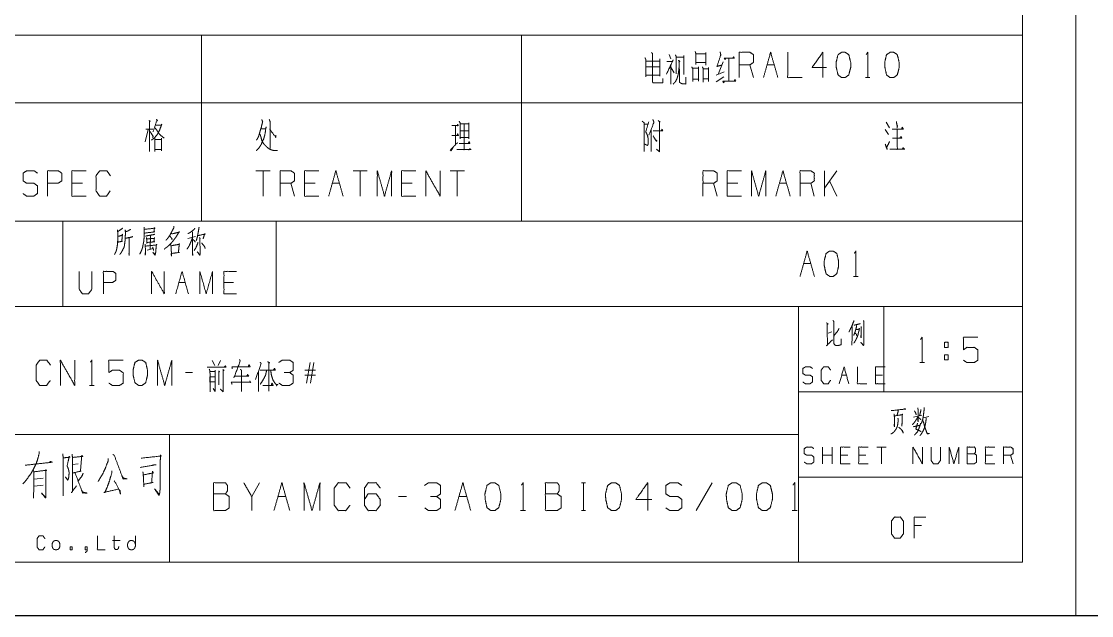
# Model space of a CAD drawing. Header units: millimetres. Extents: x 2210 to 79821, y -19430 to 2344.
# Drawn here: x 8990.3 to 9090.7, y 1492.8 to 1548.6 of the extents above; entities that cross this region are included whole.
import ezdxf

# ---------------------------------------------------------------- set-up
doc = ezdxf.new("R2010")
doc.units = ezdxf.units.MM
doc.layers.add('101', color=7, linetype='Continuous', true_color=0xffffff)

msp = doc.modelspace()

# ---------------------------------------------------------------- linework, layer by layer
msp.add_line((2209.78, 1492.82), (13049.16, 1492.82))
at = {"layer": '101', "color": 133, "linetype": 'Continuous', "lineweight": 18}
for p, q in [((9089.21, 1492.82), (9089.21, 1789.82)), ((9084.21, 1497.82), (9084.21, 1784.82)), ((8904.21, 1529.82), (9084.21, 1529.82)), ((8994.21, 1529.82), (8994.21, 1521.82)), ((9014.21, 1529.82), (9014.21, 1521.82)), ((8904.21, 1521.82), (9084.21, 1521.82)), ((9063.21, 1521.82), (9063.21, 1497.82)), ((9071.21, 1521.82), (9071.21, 1513.82)), ((9063.21, 1513.82), (9084.21, 1513.82)), ((8954.21, 1509.82), (9063.21, 1509.82)), ((9004.21, 1509.82), (9004.21, 1497.82)), ((9063.21, 1505.82), (9084.21, 1505.82)), ((8694.21, 1497.82), (9084.21, 1497.82)), ((8904.21, 1497.82), (9084.21, 1497.82)), ((8669.21, 1492.82), (9089.21, 1492.82))]:
    msp.add_line(p, q, dxfattribs=at)
at = {"layer": '101', "color": 72, "linetype": 'Continuous', "lineweight": 18}
for p, q in [((8982.21, 1547.28), (9007.21, 1547.28)), ((9007.21, 1547.28), (9007.21, 1540.93)), ((9007.21, 1547.28), (9037.21, 1547.28)), ((9037.21, 1547.28), (9037.21, 1540.93)), ((9037.21, 1547.28), (9084.21, 1547.28)), ((9084.21, 1547.28), (9084.21, 1540.93)), ((9048.88, 1544.85), (9050.16, 1544.85)), ((9050.19, 1545.05), (9050.19, 1543.42)), ((9051.07, 1545.47), (9051.23, 1545.05)), ((9056.14, 1544.77), (9055.7, 1543.67)), ((9056.65, 1545.05), (9056.65, 1543)), ((9058.98, 1543.3), (9058.64, 1544.5)), ((9060.25, 1544.5), (9060.92, 1544.5)), ((9048.88, 1544.32), (9050.16, 1544.32)), ((9048.9, 1543.52), (9050.16, 1543.52)), ((9051.25, 1544.22), (9051.55, 1543.75)), ((9055.48, 1543.52), (9056.21, 1543.85)), ((9055.47, 1542.9), (9056.19, 1543.37)), ((9069.48, 1543.3), (9069.9, 1543.3)), ((8982.21, 1540.93), (9007.21, 1540.93)), ((9007.21, 1540.93), (9037.21, 1540.93)), ((9007.21, 1540.93), (9007.21, 1529.82)), ((9037.21, 1540.93), (9084.21, 1540.93)), ((9037.21, 1540.93), (9037.21, 1529.82)), ((9084.21, 1540.93), (9084.21, 1529.82)), ((9012.81, 1538.5), (9013.23, 1538.5)), ((9031.02, 1538.77), (9031.02, 1536.95)), ((9048.73, 1538.92), (9049.08, 1538.92)), ((9050.05, 1539.27), (9050.23, 1539.12)), ((9071.42, 1539.12), (9071.72, 1538.57)), ((9002.22, 1538.42), (9001.94, 1537.27)), ((9031.46, 1538.3), (9032.24, 1538.3)), ((9049.38, 1538.42), (9049.38, 1536.35)), ((9071.33, 1538.42), (9071.63, 1537.95)), ((9013.66, 1534.56), (9012.31, 1534.56)), ((9012.98, 1534.56), (9012.98, 1532.18)), ((9022.76, 1534.56), (9021.42, 1534.56)), ((9022.09, 1534.56), (9022.09, 1532.18)), ((9031.87, 1534.56), (9030.52, 1534.56)), ((9031.2, 1534.56), (9031.2, 1532.18)), ((9065.62, 1532.18), (9065.62, 1534.56)), ((9066.78, 1534.56), (9065.62, 1532.91)), ((9066.78, 1532.18), (9066.11, 1533.61)), ((8996.05, 1533.38), (8995.05, 1533.38)), ((9015.93, 1532.18), (9015.6, 1533.38)), ((9017.87, 1533.38), (9016.87, 1533.38)), ((9019.48, 1533.38), (9020.15, 1533.38)), ((9026.98, 1533.38), (9025.97, 1533.38)), ((9055.58, 1532.18), (9055.24, 1533.38)), ((9057.52, 1533.38), (9056.51, 1533.38)), ((9061.4, 1533.38), (9062.07, 1533.38)), ((9064.68, 1532.18), (9064.35, 1533.38)), ((8982.21, 1529.82), (9007.21, 1529.82)), ((9007.21, 1529.82), (9037.21, 1529.82)), ((9037.21, 1529.82), (9084.21, 1529.82)), ((9002.43, 1528.49), (9002.41, 1527.19)), ((9005.92, 1528.2), (9006.64, 1528.4)), ((9002.13, 1527.1), (9002.68, 1527.25)), ((9063.68, 1525.85), (9064.35, 1525.85)), ((9068.36, 1524.65), (9068.78, 1524.65)), ((9005.09, 1524.08), (9005.69, 1524.08)), ((9010.21, 1524.08), (9009.32, 1524.08)), ((9065.99, 1519.32), (9066.31, 1519.44)), ((9008.22, 1516.74), (9008.47, 1516.29)), ((9008.98, 1516.74), (9008.77, 1516.29)), ((9017.06, 1514.64), (9017.4, 1516.57)), ((9017.75, 1516.57), (9017.42, 1514.64)), ((9074.58, 1516.56), (9075, 1516.56)), ((9076.89, 1517.29), (9077.23, 1517.29)), ((9076.89, 1517.29), (9076.89, 1516.81)), ((9006.37, 1515.62), (9005.7, 1515.62)), ((9012.56, 1515.69), (9012.56, 1513.84)), ((9017.91, 1515.84), (9016.91, 1515.84)), ((9067.24, 1515.38), (9067.69, 1515.38)), ((9071.08, 1515.38), (9070.42, 1515.38)), ((8996.72, 1514.42), (8997.14, 1514.42)), ((9011.83, 1514.67), (9011.74, 1514.84)), ((9013.82, 1514.62), (9013.73, 1514.42)), ((9017.91, 1515.37), (9016.91, 1515.37)), ((9008.31, 1514.12), (9008.49, 1513.84)), ((9073.98, 1511.45), (9074.77, 1511.62)), ((9074.89, 1511.39), (9075.43, 1511.51)), ((9065.45, 1507.07), (9065.45, 1508.64)), ((9066.34, 1507.07), (9066.34, 1508.64)), ((9071.43, 1508.64), (9070.54, 1508.64)), ((9070.98, 1508.64), (9070.98, 1507.07)), ((9066.34, 1507.87), (9065.45, 1507.87)), ((9067.81, 1507.87), (9067.14, 1507.87)), ((9069.51, 1507.87), (9068.84, 1507.87)), ((9081.39, 1507.87), (9080.72, 1507.87)), ((9083.31, 1507.07), (9083.09, 1507.87)), ((8993.06, 1507.28), (8992.86, 1507.17)), ((8995.64, 1507.07), (8995.13, 1507)), ((8992.38, 1505.72), (8991.52, 1505.62)), ((8991.52, 1504.96), (8992.38, 1505.07)), ((9012.66, 1505.29), (9011.92, 1503.99)), ((9042.84, 1505.29), (9043.21, 1505.29)), ((9043.03, 1505.29), (9043.03, 1502.67)), ((9055.09, 1505.29), (9053.61, 1502.67)), ((9014.38, 1503.99), (9015.12, 1503.99)), ((9026.43, 1503.99), (9025.69, 1503.99)), ((9031.35, 1503.99), (9032.09, 1503.99)), ((9037.14, 1502.67), (9037.61, 1502.67)), ((9042.84, 1502.67), (9043.21, 1502.67)), ((9062.6, 1502.67), (9063.07, 1502.67)), ((9074.73, 1501.28), (9074.04, 1501.28)), ((8998.86, 1499.87), (8999.59, 1499.87))]:
    msp.add_line(p, q, dxfattribs=at)
for points, knots in [([(9049.4, 1545.65), (9049.49, 1545.55), (9049.49, 1542.92), (9049.54, 1542.82), (9049.7, 1542.8), (9050.47, 1542.8), (9050.47, 1543.2)], [0, 0, 0.031698, 0.655157, 0.682037, 0.720284, 0.904996, 1, 1]), ([(9053.51, 1545.75), (9053.58, 1545.5), (9053.58, 1544.52), (9053.58, 1544.7), (9054.5, 1544.7), (9054.5, 1544.47), (9054.5, 1545.65), (9054.5, 1545.52), (9053.58, 1545.52)], [0, 0, 0.054432, 0.258706, 0.29537, 0.487932, 0.535072, 0.781249, 0.807438, 1, 1]), ([(9055.85, 1545.7), (9055.91, 1545.42), (9055.55, 1544.35), (9056.05, 1544.47)], [0, 0, 0.145701, 0.734427, 1, 1]), ([(9057.64, 1543.3), (9057.64, 1545.67), (9058.64, 1545.67), (9058.98, 1545.45), (9058.98, 1544.72), (9058.64, 1544.5), (9057.64, 1544.5)], [0, 0, 0.400951, 0.571036, 0.639278, 0.761673, 0.829915, 1, 1]), ([(9059.91, 1543.3), (9060.58, 1545.67), (9061.26, 1543.3)], [0, 0, 0.499999, 1, 1]), ([(9062.19, 1545.67), (9062.19, 1543.3), (9063.53, 1543.3)], [0, 0, 0.638733, 1, 1]), ([(9065.81, 1544.25), (9064.47, 1544.25), (9065.47, 1545.67), (9065.47, 1543.3)], [0, 0, 0.245869, 0.565295, 1, 1]), ([(9067.57, 1543.3), (9067.91, 1543.55), (9068.09, 1544.25), (9068.09, 1544.72), (9067.91, 1545.45), (9067.57, 1545.67), (9067.24, 1545.67), (9066.9, 1545.45), (9066.72, 1544.72), (9066.74, 1544.25), (9066.9, 1543.55), (9067.24, 1543.3), (9067.57, 1543.3)], [0, 0, 0.067524, 0.18397, 0.260582, 0.380942, 0.446139, 0.500302, 0.565504, 0.685862, 0.762527, 0.878308, 0.945837, 1, 1]), ([(9069.55, 1545.47), (9069.69, 1545.67), (9069.69, 1543.3)], [0, 0, 0.093495, 1, 1]), ([(9072.13, 1543.3), (9072.46, 1543.55), (9072.64, 1544.25), (9072.64, 1544.72), (9072.46, 1545.45), (9072.13, 1545.67), (9071.79, 1545.67), (9071.45, 1545.45), (9071.28, 1544.72), (9071.3, 1544.25), (9071.45, 1543.55), (9071.79, 1543.3), (9072.13, 1543.3)], [0, 0, 0.067525, 0.183972, 0.260585, 0.380946, 0.446143, 0.500306, 0.565503, 0.685864, 0.76253, 0.878312, 0.945837, 1, 1]), ([(9048.8, 1545.15), (9048.87, 1545), (9048.87, 1543.37)], [0, 0, 0.092597, 1, 1]), ([(9050.86, 1544.8), (9051.36, 1544.8), (9051.44, 1544.95), (9050.81, 1543.62), (9051.23, 1544.45), (9051.23, 1542.67)], [0, 0, 0.102218, 0.138179, 0.441776, 0.633382, 1, 1]), ([(9051.94, 1544.92), (9052.08, 1544.82), (9051.99, 1544.82), (9051.99, 1544.2), (9051.94, 1543.77), (9051.89, 1543.5), (9051.8, 1543.2), (9051.66, 1542.92), (9051.43, 1542.67)], [0, 0, 0.067741, 0.102315, 0.346795, 0.514328, 0.623882, 0.746214, 0.867178, 1, 1]), ([(9051.66, 1545.42), (9051.73, 1545.25), (9051.73, 1543.65)], [0, 0, 0.105514, 1, 1]), ([(9051.73, 1545.2), (9052.43, 1545.2), (9052.43, 1545.37), (9052.43, 1543.6)], [0, 0, 0.266094, 0.331958, 1, 1]), ([(9056.39, 1545.07), (9056.3, 1545), (9056.23, 1545.12), (9057.18, 1545.12), (9057.11, 1545.25), (9057.04, 1545.12)], [0, 0, 0.077218, 0.17288, 0.808676, 0.904338, 1, 1]), ([(9052.04, 1544.12), (9052.04, 1542.85), (9052.17, 1542.77), (9052.33, 1542.7), (9052.63, 1542.7), (9052.63, 1543.35)], [0, 0, 0.500781, 0.55761, 0.626688, 0.744702, 1, 1]), ([(9053.19, 1544.3), (9053.28, 1544.12), (9053.28, 1542.92), (9053.28, 1543.15), (9053.83, 1543.15), (9053.83, 1542.95), (9053.83, 1544.3), (9053.83, 1544.17), (9053.28, 1544.17)], [0, 0, 0.044639, 0.317869, 0.369099, 0.493859, 0.539397, 0.84678, 0.87524, 1, 1]), ([(9054.18, 1544.32), (9054.25, 1544.17), (9054.25, 1542.85), (9054.25, 1543.17), (9054.76, 1543.17), (9054.76, 1542.92), (9054.76, 1544.25), (9054.76, 1544.12), (9054.27, 1544.12)], [0, 0, 0.036663, 0.329593, 0.401444, 0.514757, 0.570026, 0.862955, 0.89059, 1, 1]), ([(9056.24, 1542.92), (9056.16, 1542.8), (9056.1, 1542.95), (9057.3, 1542.95), (9057.23, 1543.12), (9057.18, 1543)], [0, 0, 0.083253, 0.169787, 0.823494, 0.926146, 1, 1]), ([(9002.3, 1539.27), (9002.4, 1539.17), (9002.35, 1539.25), (9002.35, 1536.35), (9002.35, 1538.47), (9002, 1538.47), (9002.65, 1538.47)], [0, 0, 0.023247, 0.037896, 0.500409, 0.839319, 0.895699, 1, 1]), ([(9002.91, 1538.82), (9003.46, 1538.82), (9003.48, 1538.92), (9003.32, 1538.45), (9003.09, 1538), (9002.83, 1537.67), (9002.51, 1537.42)], [0, 0, 0.220966, 0.26192, 0.463932, 0.667691, 0.836831, 1, 1]), ([(9002.98, 1539.4), (9003.09, 1539.25), (9003.02, 1539.27), (9002.67, 1538.2)], [0, 0, 0.132126, 0.186059, 1, 1]), ([(9002.84, 1538.6), (9003.02, 1538.37), (9003.21, 1538.07), (9003.39, 1537.87), (9003.71, 1537.62)], [0, 0, 0.21756, 0.48939, 0.692342, 1, 1]), ([(9013.27, 1538.67), (9013.16, 1537.95), (9013.09, 1537.72), (9013.05, 1537.55), (9012.95, 1537.37), (9012.86, 1537.17), (9012.81, 1537.02), (9012.68, 1536.82), (9012.58, 1536.67), (9012.35, 1536.45)], [0, 0, 0.296653, 0.392139, 0.46442, 0.547269, 0.635793, 0.700209, 0.795421, 0.869798, 1, 1]), ([(9012.86, 1539.37), (9012.95, 1539.15), (9012.86, 1538.82), (9012.83, 1538.65), (9012.75, 1538.42), (9012.68, 1538.17), (9012.61, 1537.95), (9012.56, 1537.75), (9012.47, 1537.6), (9012.37, 1537.42)], [0, 0, 0.116541, 0.278918, 0.364993, 0.478696, 0.603951, 0.71766, 0.817412, 0.901346, 1, 1]), ([(9013.57, 1539.35), (9013.64, 1539.17), (9013.64, 1536.65)], [0, 0, 0.06955, 1, 1]), ([(9013.6, 1538.47), (9014.19, 1537.67), (9014.19, 1537.9)], [0, 0, 0.814824, 1, 1]), ([(9030.7, 1538.8), (9031.3, 1538.8), (9031.23, 1538.9), (9031.2, 1538.77)], [0, 0, 0.704243, 0.847777, 1, 1]), ([(9031.37, 1539.2), (9031.46, 1539.05), (9031.46, 1537.55), (9031.46, 1537.67), (9032.27, 1537.67), (9032.27, 1537.55), (9032.27, 1539.05), (9032.27, 1538.95), (9031.46, 1538.95), (9031.85, 1538.95), (9031.85, 1536.55), (9031.14, 1536.55), (9032.49, 1536.55), (9032.4, 1536.6), (9032.38, 1536.65), (9032.27, 1536.5)], [0, 0, 0.016856, 0.162098, 0.174201, 0.252928, 0.265031, 0.410272, 0.419955, 0.498682, 0.536334, 0.76872, 0.837175, 0.967244, 0.977077, 0.982211, 1, 1]), ([(9048.55, 1539.2), (9048.71, 1539.05), (9048.71, 1536.35)], [0, 0, 0.074914, 1, 1]), ([(9049.15, 1539.15), (9048.87, 1538.2), (9048.97, 1538.02), (9049.04, 1537.85), (9049.11, 1537.5), (9049.11, 1537.07), (9049.04, 1536.92), (9048.8, 1537.05)], [0, 0, 0.379822, 0.458229, 0.530553, 0.667378, 0.830233, 0.893776, 1, 1]), ([(9049.54, 1539.35), (9049.64, 1539.12), (9049.17, 1537.9)], [0, 0, 0.159107, 1, 1]), ([(9050.16, 1539.17), (9050.16, 1536.35), (9049.89, 1536.57)], [0, 0, 0.890401, 1, 1]), ([(9071.98, 1538.45), (9073.05, 1538.45), (9072.92, 1538.65), (9072.87, 1538.47)], [0, 0, 0.717261, 0.876328, 1, 1]), ([(9072.37, 1539.17), (9072.46, 1538.7), (9072.48, 1538.8), (9072.43, 1538.57)], [0, 0, 0.592181, 0.716658, 1, 1]), ([(9002.38, 1538.25), (9002.68, 1537.77), (9002.68, 1537.85), (9002.65, 1537.65)], [0, 0, 0.668993, 0.75826, 1, 1]), ([(9002.83, 1537.62), (9002.83, 1536.37), (9002.83, 1536.55), (9003.46, 1536.55), (9003.46, 1536.42), (9003.46, 1537.62), (9003.46, 1537.5), (9002.9, 1537.5)], [0, 0, 0.306605, 0.34953, 0.505604, 0.536265, 0.830605, 0.861265, 1, 1]), ([(9012.68, 1538.02), (9012.75, 1537.85), (9012.81, 1537.65), (9012.84, 1537.47), (9013.02, 1537.12), (9013.11, 1537.02), (9013.36, 1536.77), (9013.5, 1536.65), (9013.67, 1536.55), (9013.92, 1536.47), (9014.15, 1536.47), (9014.33, 1536.45)], [0, 0, 0.075192, 0.15762, 0.228747, 0.384949, 0.438119, 0.578251, 0.653441, 0.734337, 0.837345, 0.928883, 1, 1]), ([(9030.68, 1537.87), (9031.3, 1537.87), (9031.23, 1538.02), (9031.2, 1537.9)], [0, 0, 0.676561, 0.857934, 1, 1]), ([(9049.56, 1538.3), (9050.47, 1538.3), (9050.4, 1538.45), (9050.35, 1538.32)], [0, 0, 0.752923, 0.888763, 1, 1]), ([(9049.57, 1537.82), (9049.89, 1537.3), (9049.91, 1537.4), (9049.82, 1537.42)], [0, 0, 0.760418, 0.886215, 1, 1]), ([(9072.46, 1538.42), (9072.46, 1536.57), (9071.75, 1536.57), (9073.15, 1536.57), (9073.01, 1536.72), (9072.92, 1536.57)], [0, 0, 0.426906, 0.590047, 0.912256, 0.959823, 1, 1]), ([(9072, 1537.62), (9072.89, 1537.62), (9072.8, 1537.77), (9072.71, 1537.65)], [0, 0, 0.729813, 0.873574, 1, 1]), ([(9030.77, 1536.67), (9030.61, 1536.42), (9030.54, 1536.5), (9031.23, 1537.2)], [0, 0, 0.214427, 0.289033, 1, 1]), ([(9031.37, 1537.12), (9032.38, 1537.12), (9032.31, 1537.3), (9032.24, 1537.15)], [0, 0, 0.739673, 0.878255, 1, 1]), ([(9071.33, 1537.05), (9071.51, 1536.55), (9071.47, 1536.77), (9071.74, 1537.3)], [0, 0, 0.39393, 0.563113, 1, 1]), ([(8990.48, 1532.41), (8990.81, 1532.18), (8991.5, 1532.18), (8991.84, 1532.43), (8991.84, 1533.13), (8991.5, 1533.38), (8990.83, 1533.38), (8990.48, 1533.61), (8990.48, 1534.33), (8990.83, 1534.56), (8991.5, 1534.56), (8991.84, 1534.33)], [0, 0, 0.068037, 0.184055, 0.25452, 0.372335, 0.4428, 0.555844, 0.626371, 0.748393, 0.81892, 0.931964, 1, 1]), ([(8992.77, 1532.18), (8992.77, 1534.56), (8993.78, 1534.56), (8994.11, 1534.33), (8994.11, 1533.61), (8993.76, 1533.38), (8992.77, 1533.38)], [0, 0, 0.401147, 0.571311, 0.639588, 0.762044, 0.832821, 1, 1]), ([(8996.39, 1532.18), (8995.05, 1532.18), (8995.05, 1534.56), (8996.39, 1534.56)], [0, 0, 0.26539, 0.73461, 1, 1]), ([(8998.65, 1532.66), (8998.31, 1532.18), (8997.66, 1532.18), (8997.32, 1532.66), (8997.32, 1534.08), (8997.66, 1534.56), (8998.33, 1534.56), (8998.67, 1534.08)], [0, 0, 0.114568, 0.243366, 0.357936, 0.638584, 0.753154, 0.885433, 1, 1]), ([(9014.59, 1532.18), (9014.59, 1534.56), (9015.6, 1534.56), (9015.93, 1534.33), (9015.93, 1533.61), (9015.6, 1533.38), (9014.59, 1533.38)], [0, 0, 0.400951, 0.571036, 0.639278, 0.761673, 0.829915, 1, 1]), ([(9018.21, 1532.18), (9016.87, 1532.18), (9016.87, 1534.56), (9018.21, 1534.56)], [0, 0, 0.26539, 0.73461, 1, 1]), ([(9019.14, 1532.18), (9019.81, 1534.56), (9020.49, 1532.18)], [0, 0, 0.499999, 1, 1]), ([(9023.7, 1532.18), (9023.7, 1534.56), (9024.37, 1532.18), (9025.04, 1534.56), (9025.04, 1532.18)], [0, 0, 0.245192, 0.500001, 0.754808, 1, 1]), ([(9027.31, 1532.18), (9025.97, 1532.18), (9025.97, 1534.56), (9027.31, 1534.56)], [0, 0, 0.26539, 0.73461, 1, 1]), ([(9028.25, 1532.18), (9028.25, 1534.56), (9029.59, 1532.18), (9029.59, 1534.56)], [0, 0, 0.317574, 0.682426, 1, 1]), ([(9054.24, 1532.18), (9054.24, 1534.56), (9055.24, 1534.56), (9055.58, 1534.33), (9055.58, 1533.61), (9055.24, 1533.38), (9054.24, 1533.38)], [0, 0, 0.400952, 0.571031, 0.639278, 0.761674, 0.829922, 1, 1]), ([(9057.86, 1532.18), (9056.51, 1532.18), (9056.51, 1534.56), (9057.86, 1534.56)], [0, 0, 0.26539, 0.73461, 1, 1]), ([(9058.79, 1532.18), (9058.79, 1534.56), (9059.46, 1532.18), (9060.13, 1534.56), (9060.13, 1532.18)], [0, 0, 0.245192, 0.499999, 0.754808, 1, 1]), ([(9063.34, 1532.18), (9063.34, 1534.56), (9064.35, 1534.56), (9064.68, 1534.33), (9064.68, 1533.61), (9064.35, 1533.38), (9063.34, 1533.38)], [0, 0, 0.400951, 0.571036, 0.639278, 0.761673, 0.829915, 1, 1]), ([(8999.84, 1529.17), (8999.77, 1529.13), (8999.35, 1528.84), (8999.32, 1529.02), (8999.37, 1528.84), (8999.37, 1528.27), (8999.35, 1527.91), (8999.34, 1527.67), (8999.3, 1527.43), (8999.26, 1527.21), (8999.2, 1526.99), (8999.12, 1526.83), (8999.05, 1526.7)], [0, 0, 0.024363, 0.186803, 0.243942, 0.302154, 0.485024, 0.597668, 0.675195, 0.753199, 0.825098, 0.89819, 0.953346, 1, 1]), ([(8999.4, 1527.85), (8999.43, 1527.87), (8999.79, 1527.94), (8999.74, 1527.91), (8999.79, 1528.6), (8999.82, 1528.51), (8999.38, 1528.4)], [0, 0, 0.022681, 0.239273, 0.269981, 0.676983, 0.732557, 1, 1]), ([(9000.57, 1529.08), (9000.32, 1528.91), (9000.09, 1528.84), (9000.05, 1529.02), (9000.09, 1528.75), (9000.07, 1528.49), (9000.05, 1528.2), (9000.04, 1527.96), (9000.01, 1527.74), (8999.98, 1527.49), (8999.93, 1527.32), (8999.85, 1527.19), (8999.77, 1527.03), (8999.7, 1526.9), (8999.62, 1526.79), (8999.54, 1526.7)], [0, 0, 0.096319, 0.172937, 0.229415, 0.313416, 0.396985, 0.487495, 0.564125, 0.634336, 0.711437, 0.768975, 0.817388, 0.871906, 0.920319, 0.962889, 1, 1]), ([(9001.83, 1529.28), (9001.85, 1529.08), (9001.85, 1528.73), (9001.83, 1528.4), (9001.82, 1528.18), (9001.79, 1527.89), (9001.74, 1527.65), (9001.69, 1527.38), (9001.63, 1527.19), (9001.55, 1526.99), (9001.43, 1526.74)], [0, 0, 0.076503, 0.212087, 0.33934, 0.424292, 0.535105, 0.630037, 0.733301, 0.813245, 0.895183, 1, 1]), ([(9001.88, 1529.06), (9002.85, 1529.17), (9002.8, 1529.22), (9002.75, 1528.82), (9002.83, 1528.82), (9001.86, 1528.71)], [0, 0, 0.39108, 0.416924, 0.577585, 0.60892, 1, 1]), ([(9002.83, 1528.62), (9002.79, 1528.58), (9002.4, 1528.51), (9002.18, 1528.47), (9001.97, 1528.42)], [0, 0, 0.07226, 0.516589, 0.766867, 1, 1]), ([(9004.41, 1528.66), (9004.46, 1528.64), (9005.16, 1528.8), (9005.11, 1528.84), (9004.99, 1528.62), (9004.85, 1528.38), (9004.7, 1528.18), (9004.55, 1527.98), (9004.38, 1527.78), (9004.19, 1527.58), (9003.99, 1527.41), (9003.83, 1527.3), (9003.71, 1527.19)], [0, 0, 0.017093, 0.254607, 0.275864, 0.359629, 0.452278, 0.53264, 0.616084, 0.70281, 0.792986, 0.881828, 0.944963, 1, 1]), ([(9004.63, 1529.35), (9004.61, 1529.19), (9004.42, 1528.84), (9004.31, 1528.62), (9004.19, 1528.42), (9004.03, 1528.2), (9003.88, 1528.05)], [0, 0, 0.101774, 0.363754, 0.525154, 0.678922, 0.85608, 1, 1]), ([(9004.24, 1528.42), (9004.27, 1528.4), (9004.44, 1528.2), (9004.46, 1528.09), (9004.39, 1528.25)], [0, 0, 0.066028, 0.519581, 0.712132, 1, 1]), ([(9006.58, 1529.17), (9006.55, 1529.08), (9006.34, 1528.91), (9006.12, 1528.75), (9005.94, 1528.66)], [0, 0, 0.111856, 0.433088, 0.752703, 1, 1]), ([(9006.36, 1528.84), (9006.37, 1527.1), (9006.39, 1526.61), (9006.36, 1526.7), (9006.37, 1526.9)], [0, 0, 0.691283, 0.883884, 0.921006, 1, 1]), ([(9006.98, 1529.26), (9006.97, 1529.15), (9006.89, 1528.69), (9006.83, 1528.38), (9006.72, 1528)], [0, 0, 0.086565, 0.451629, 0.696477, 1, 1]), ([(9006.86, 1528.47), (9007.56, 1528.62), (9007.5, 1528.64), (9007.36, 1528.16)], [0, 0, 0.557066, 0.608364, 1, 1]), ([(9000.07, 1528.22), (9000.77, 1528.36), (9000.73, 1528.38), (9000.65, 1528.33)], [0, 0, 0.834819, 0.895271, 1, 1]), ([(9000.43, 1528.27), (9000.43, 1526.63), (9000.41, 1526.74), (9000.43, 1526.92)], [0, 0, 0.849783, 0.907772, 1, 1]), ([(9001.93, 1527.67), (9001.94, 1527.47), (9001.96, 1526.96), (9001.94, 1526.63), (9001.93, 1526.72), (9001.96, 1526.94)], [0, 0, 0.147471, 0.523364, 0.768667, 0.835021, 1, 1]), ([(9001.96, 1527.49), (9003.02, 1527.6), (9002.99, 1527.67), (9002.97, 1527.56), (9002.93, 1527.05), (9002.91, 1526.85), (9002.85, 1526.63), (9002.64, 1526.92), (9002.86, 1526.7)], [0, 0, 0.374083, 0.399749, 0.43883, 0.61759, 0.687458, 0.767887, 0.891105, 1, 1]), ([(9002.05, 1528.31), (9002.07, 1528.16), (9002.1, 1527.72), (9002.08, 1527.83), (9002.82, 1527.89), (9002.75, 1527.89), (9002.8, 1528.29), (9002.83, 1528.22), (9002.07, 1528.16)], [0, 0, 0.056492, 0.217482, 0.258029, 0.525926, 0.548635, 0.694164, 0.720796, 1, 1]), ([(9004.31, 1527.63), (9004.35, 1527.56), (9004.38, 1527.01), (9004.39, 1526.94), (9004.39, 1526.55), (9004.38, 1526.72), (9004.38, 1526.79), (9005.14, 1526.9), (9005.05, 1526.9), (9005.13, 1527.72), (9005.16, 1527.67), (9005.11, 1527.65), (9004.36, 1527.52)], [0, 0, 0.018828, 0.160986, 0.178485, 0.280676, 0.326272, 0.343303, 0.542024, 0.566111, 0.777126, 0.791033, 0.804348, 1, 1]), ([(9006.36, 1528.29), (9006.27, 1528), (9006.16, 1527.76), (9006.06, 1527.52), (9005.97, 1527.38), (9005.86, 1527.21)], [0, 0, 0.251918, 0.474135, 0.691326, 0.826694, 1, 1]), ([(9006.37, 1528.13), (9006.58, 1527.96), (9006.62, 1527.87)], [0, 0, 0.729109, 1, 1]), ([(9006.87, 1527.85), (9006.86, 1527.74), (9006.69, 1527.34), (9006.52, 1527.07)], [0, 0, 0.129619, 0.632946, 1, 1]), ([(9007.01, 1528.31), (9007.09, 1528.2), (9007.06, 1528.22), (9007.08, 1527.05), (9007.08, 1526.77), (9007.06, 1526.61), (9006.81, 1526.96), (9007.06, 1526.66)], [0, 0, 0.051678, 0.066298, 0.513635, 0.623349, 0.682727, 0.848098, 1, 1]), ([(9007.23, 1527.78), (9007.51, 1527.43), (9007.56, 1527.25)], [0, 0, 0.711821, 1, 1]), ([(9002.63, 1527.38), (9002.69, 1527.21), (9002.72, 1527.07)], [0, 0, 0.579215, 1, 1]), ([(9063.34, 1524.65), (9064.01, 1527.02), (9064.69, 1524.65)], [0, 0, 0.499999, 1, 1]), ([(9066.45, 1524.65), (9066.79, 1524.9), (9066.96, 1525.6), (9066.96, 1526.07), (9066.79, 1526.8), (9066.45, 1527.02), (9066.11, 1527.02), (9065.78, 1526.8), (9065.6, 1526.07), (9065.62, 1525.6), (9065.78, 1524.9), (9066.11, 1524.65), (9066.45, 1524.65)], [0, 0, 0.067524, 0.18397, 0.260582, 0.380943, 0.446139, 0.500302, 0.565504, 0.685863, 0.762528, 0.878307, 0.945837, 1, 1]), ([(9068.43, 1526.82), (9068.57, 1527.02), (9068.57, 1524.65)], [0, 0, 0.093495, 1, 1]), ([(8995.75, 1525.12), (8995.75, 1523.44), (8996.03, 1523.02), (8996.62, 1523.02), (8996.93, 1523.44), (8996.93, 1525.12)], [0, 0, 0.337151, 0.438599, 0.557782, 0.662849, 1, 1]), ([(8998.01, 1523.02), (8998.01, 1525.12), (8998.9, 1525.12), (8999.19, 1524.92), (8999.19, 1524.28), (8998.88, 1524.08), (8998.01, 1524.08)], [0, 0, 0.401145, 0.571312, 0.639588, 0.762043, 0.832818, 1, 1]), ([(9002.53, 1523.02), (9002.53, 1525.12), (9003.72, 1523.02), (9003.72, 1525.12)], [0, 0, 0.317574, 0.682426, 1, 1]), ([(9007.06, 1523.02), (9007.06, 1525.12), (9007.65, 1523.02), (9008.25, 1525.12), (9008.25, 1523.02)], [0, 0, 0.245192, 0.5, 0.754808, 1, 1]), ([(9010.51, 1523.02), (9009.32, 1523.02), (9009.32, 1525.12), (9010.51, 1525.12)], [0, 0, 0.265389, 0.734611, 1, 1]), ([(9066.42, 1520.52), (9066.54, 1520.37), (9066.5, 1520.42), (9066.5, 1519.55), (9066.5, 1518.86), (9066.5, 1518.76), (9066.51, 1518.37), (9066.56, 1518.26), (9066.61, 1518.2), (9066.75, 1518.16), (9067.01, 1518.18), (9067.2, 1518.24), (9067.21, 1518.26), (9067.19, 1518.8)], [0, 0, 0.050887, 0.067371, 0.30486, 0.491459, 0.519732, 0.627242, 0.657953, 0.681265, 0.71898, 0.791172, 0.845841, 0.852765, 1, 1]), ([(9068.39, 1520.52), (9068.37, 1520.42), (9068.19, 1519.96), (9068.05, 1519.69), (9067.93, 1519.44)], [0, 0, 0.089072, 0.504979, 0.766001, 1, 1]), ([(9069.28, 1520.5), (9069.34, 1520.42), (9069.31, 1520.4), (9069.32, 1518.35), (9069.32, 1518.33), (9069.31, 1518.2), (9069.28, 1518.16), (9069.04, 1518.47), (9069.28, 1518.18), (9069.31, 1518.26)], [0, 0, 0.031372, 0.042462, 0.676473, 0.682877, 0.721567, 0.737252, 0.857566, 0.97283, 1, 1]), ([(9065.82, 1520.29), (9065.97, 1520.17), (9065.88, 1520.21), (9065.91, 1518.22), (9065.82, 1518.14), (9066.38, 1518.7)], [0, 0, 0.060255, 0.090729, 0.71461, 0.752496, 1, 1]), ([(9066.5, 1519.05), (9066.92, 1519.59), (9067, 1519.77)], [0, 0, 0.77398, 1, 1]), ([(9068.22, 1519.96), (9068.21, 1518.2), (9068.19, 1518.33), (9068.19, 1518.35), (9068.21, 1518.53)], [0, 0, 0.841012, 0.900786, 0.910681, 1, 1]), ([(9068.63, 1520.04), (9068.65, 1520), (9068.58, 1519.71), (9068.5, 1519.44), (9068.43, 1519.26), (9068.37, 1519.11)], [0, 0, 0.044891, 0.350478, 0.63559, 0.840224, 1, 1]), ([(9068.63, 1519.65), (9068.93, 1519.71), (9068.9, 1519.77), (9068.87, 1519.55), (9068.81, 1519.34), (9068.78, 1519.17), (9068.72, 1519.01), (9068.65, 1518.86), (9068.58, 1518.7), (9068.5, 1518.57), (9068.43, 1518.43), (9068.37, 1518.37)], [0, 0, 0.158182, 0.194476, 0.315843, 0.429568, 0.518472, 0.611327, 0.697145, 0.792857, 0.869066, 0.954883, 1, 1]), ([(9068.4, 1520.11), (9068.43, 1520.08), (9068.46, 1520.08), (9068.97, 1520.21), (9068.93, 1520.21), (9068.85, 1520.17)], [0, 0, 0.049781, 0.090425, 0.822292, 0.883256, 1, 1]), ([(9069.06, 1519.94), (9069.09, 1519.9), (9069.06, 1519.88), (9069.06, 1518.88), (9069.04, 1518.99), (9069.06, 1519.11)], [0, 0, 0.038712, 0.066084, 0.824707, 0.904517, 1, 1]), ([(9068.49, 1519.34), (9068.62, 1519.22), (9068.65, 1519.11)], [0, 0, 0.6273, 1, 1]), ([(9074.65, 1518.74), (9074.79, 1518.94), (9074.79, 1516.56)], [0, 0, 0.093487, 1, 1]), ([(9076.89, 1517.99), (9076.89, 1518.46), (9077.23, 1518.46), (9077.23, 1517.99), (9076.89, 1517.99)], [0, 0, 0.292916, 0.5, 0.792916, 1, 1]), ([(9078.66, 1516.79), (9078.99, 1516.56), (9079.68, 1516.56), (9080.02, 1516.79), (9080.02, 1517.74), (9079.68, 1517.99), (9078.99, 1517.99), (9078.66, 1517.76), (9078.66, 1518.94), (9080.02, 1518.94)], [0, 0, 0.062226, 0.168341, 0.230572, 0.376815, 0.441268, 0.547382, 0.609609, 0.790489, 1, 1]), ([(8993.03, 1514.89), (8992.69, 1514.42), (8992.04, 1514.42), (8991.71, 1514.89), (8991.71, 1516.32), (8992.04, 1516.79), (8992.71, 1516.79), (8993.05, 1516.32)], [0, 0, 0.11457, 0.243368, 0.357935, 0.638584, 0.753151, 0.88543, 1, 1]), ([(8993.98, 1514.42), (8993.98, 1516.79), (8995.32, 1514.42), (8995.32, 1516.79)], [0, 0, 0.317574, 0.682426, 1, 1]), ([(8996.79, 1516.59), (8996.93, 1516.79), (8996.93, 1514.42)], [0, 0, 0.093486, 1, 1]), ([(8998.52, 1514.64), (8998.85, 1514.42), (8999.54, 1514.42), (8999.88, 1514.64), (8999.88, 1515.59), (8999.54, 1515.84), (8998.85, 1515.84), (8998.52, 1515.62), (8998.52, 1516.79), (8999.88, 1516.79)], [0, 0, 0.062229, 0.168343, 0.230572, 0.376815, 0.441265, 0.54738, 0.609609, 0.790489, 1, 1]), ([(9001.64, 1514.42), (9001.98, 1514.67), (9002.15, 1515.37), (9002.15, 1515.84), (9001.98, 1516.57), (9001.64, 1516.79), (9001.31, 1516.79), (9000.97, 1516.57), (9000.79, 1515.84), (9000.81, 1515.37), (9000.97, 1514.67), (9001.31, 1514.42), (9001.64, 1514.42)], [0, 0, 0.067527, 0.183973, 0.260585, 0.380944, 0.446144, 0.500307, 0.565506, 0.685865, 0.76253, 0.87831, 0.945837, 1, 1]), ([(9003.09, 1514.42), (9003.09, 1516.79), (9003.76, 1514.42), (9004.43, 1516.79), (9004.43, 1514.42)], [0, 0, 0.245192, 0.5, 0.754808, 1, 1]), ([(9010.77, 1516.84), (9010.85, 1516.72), (9010.25, 1515.12)], [0, 0, 0.082209, 1, 1]), ([(9012.71, 1516.59), (9012.81, 1516.49), (9012.28, 1514.97)], [0, 0, 0.082809, 1, 1]), ([(9013.4, 1516.64), (9013.61, 1516.54), (9013.52, 1516.52), (9013.52, 1513.89)], [0, 0, 0.079453, 0.11057, 1, 1]), ([(9015.48, 1515.62), (9015.81, 1515.84), (9015.81, 1516.57), (9015.48, 1516.79), (9014.79, 1516.79), (9014.45, 1516.57)], [0, 0, 0.153878, 0.429855, 0.583733, 0.846129, 1, 1]), ([(9077.23, 1517.29), (9077.23, 1516.81), (9076.89, 1516.81)], [0, 0, 0.585831, 1, 1]), ([(9007.73, 1516.12), (9009.51, 1516.12), (9009.46, 1516.27), (9009.34, 1516.14)], [0, 0, 0.842002, 0.917042, 1, 1]), ([(9007.94, 1515.94), (9008.01, 1515.77), (9008.01, 1513.82), (9008.01, 1515.72), (9008.49, 1515.72), (9008.49, 1515.84), (9008.49, 1513.84), (9008.49, 1515.22), (9007.99, 1515.22), (9007.99, 1514.74), (9008.47, 1514.74)], [0, 0, 0.019945, 0.226009, 0.426789, 0.477219, 0.490428, 0.701776, 0.847078, 0.899375, 0.94957, 1, 1]), ([(9008.82, 1515.77), (9008.91, 1515.69), (9008.84, 1515.72), (9008.84, 1514.47)], [0, 0, 0.080439, 0.13248, 1, 1]), ([(9009.21, 1515.92), (9009.34, 1515.82), (9009.25, 1515.89), (9009.25, 1513.82), (9008.97, 1514.07)], [0, 0, 0.05833, 0.100825, 0.861604, 1, 1]), ([(9010.09, 1515.97), (9010.08, 1516.17), (9011.77, 1516.17), (9011.68, 1516.37), (9011.6, 1516.19)], [0, 0, 0.086831, 0.820651, 0.915212, 1, 1]), ([(9010.32, 1515.29), (9011.63, 1515.29), (9011.54, 1515.44), (9011.45, 1515.29)], [0, 0, 0.789755, 0.894875, 1, 1]), ([(9010.87, 1515.94), (9010.96, 1515.82), (9010.96, 1513.84)], [0, 0, 0.071934, 1, 1]), ([(9012.72, 1515.84), (9014.14, 1515.84), (9014.07, 1516.02), (9013.96, 1515.89)], [0, 0, 0.800379, 0.907216, 1, 1]), ([(9013.31, 1515.79), (9013.22, 1515.37), (9012.99, 1514.94), (9012.72, 1514.52)], [0, 0, 0.3061, 0.646782, 1, 1]), ([(9013.7, 1515.82), (9013.77, 1515.37), (9013.91, 1514.94), (9014.16, 1514.54), (9014.31, 1514.49), (9014.37, 1514.52), (9014.23, 1514.37)], [0, 0, 0.252322, 0.500426, 0.760972, 0.853329, 0.88581, 1, 1]), ([(9014.47, 1514.64), (9014.79, 1514.42), (9015.48, 1514.42), (9015.81, 1514.64), (9015.81, 1515.37), (9015.48, 1515.62), (9014.96, 1515.62)], [0, 0, 0.124118, 0.343685, 0.472445, 0.703377, 0.836734, 1, 1]), ([(9063.61, 1514.73), (9063.84, 1514.58), (9064.29, 1514.58), (9064.52, 1514.75), (9064.52, 1515.21), (9064.29, 1515.38), (9063.85, 1515.38), (9063.61, 1515.53), (9063.61, 1516.01), (9063.85, 1516.16), (9064.29, 1516.16), (9064.52, 1516.01)], [0, 0, 0.068029, 0.184052, 0.254519, 0.372336, 0.442804, 0.555843, 0.62637, 0.748396, 0.818923, 0.931962, 1, 1]), ([(9066.2, 1514.9), (9065.98, 1514.58), (9065.55, 1514.58), (9065.32, 1514.9), (9065.32, 1515.84), (9065.55, 1516.16), (9065.99, 1516.16), (9066.21, 1515.84)], [0, 0, 0.114571, 0.243364, 0.357935, 0.638587, 0.753157, 0.885429, 1, 1]), ([(9067.02, 1514.58), (9067.47, 1516.16), (9067.91, 1514.58)], [0, 0, 0.499998, 1, 1]), ([(9068.72, 1516.16), (9068.72, 1514.58), (9069.61, 1514.58)], [0, 0, 0.638737, 1, 1]), ([(9071.31, 1514.58), (9070.42, 1514.58), (9070.42, 1516.16), (9071.31, 1516.16)], [0, 0, 0.265388, 0.734612, 1, 1]), ([(9010.08, 1514.52), (9010.01, 1514.72), (9011.84, 1514.72), (9011.74, 1514.77)], [0, 0, 0.097864, 0.945913, 1, 1]), ([(9012.95, 1514.42), (9013.94, 1514.42), (9013.82, 1514.64)], [0, 0, 0.794016, 1, 1]), ([(9071.89, 1512.05), (9073.24, 1512.2), (9073.18, 1512.22), (9073.03, 1512.2)], [0, 0, 0.865805, 0.905503, 1, 1]), ([(9072.15, 1511.72), (9072.18, 1511.55), (9072.2, 1511.12), (9072.2, 1510.54), (9072.18, 1510.62), (9072.18, 1510.77)], [0, 0, 0.119124, 0.427226, 0.837796, 0.897358, 1, 1]), ([(9072.18, 1511.55), (9072.97, 1511.68), (9072.93, 1511.72), (9072.92, 1511.37), (9072.92, 1511), (9072.9, 1510.77), (9072.89, 1510.58), (9072.87, 1510.66), (9072.9, 1510.85)], [0, 0, 0.351984, 0.378534, 0.533493, 0.697426, 0.797814, 0.880033, 0.917028, 1, 1]), ([(9072.51, 1512.11), (9072.54, 1511.99), (9072.43, 1511.6)], [0, 0, 0.238945, 1, 1]), ([(9074.39, 1511.47), (9074.26, 1511.24), (9074.13, 1511.04), (9074, 1510.87), (9073.87, 1510.73)], [0, 0, 0.287233, 0.555137, 0.786183, 1, 1]), ([(9074.07, 1512.03), (9074.2, 1511.8), (9074.23, 1511.66)], [0, 0, 0.640218, 1, 1]), ([(9074.38, 1512.3), (9074.41, 1512.15), (9074.41, 1511.02), (9074.38, 1511.16), (9074.41, 1511.29)], [0, 0, 0.094654, 0.823642, 0.918295, 1, 1]), ([(9074.41, 1511.43), (9074.58, 1511.31), (9074.67, 1511.2)], [0, 0, 0.613114, 1, 1]), ([(9074.67, 1512.15), (9074.67, 1512.05), (9074.55, 1511.57)], [0, 0, 0.174306, 1, 1]), ([(9075.18, 1511.39), (9075.14, 1511.04), (9075.1, 1510.79), (9075.05, 1510.58), (9074.99, 1510.4), (9074.88, 1510.15), (9074.77, 1509.96), (9074.66, 1509.79), (9074.57, 1509.71)], [0, 0, 0.194372, 0.332632, 0.448613, 0.555646, 0.70616, 0.822691, 0.933849, 1, 1]), ([(9074.98, 1512.34), (9074.98, 1512.22), (9074.96, 1511.99), (9074.92, 1511.7), (9074.88, 1511.39), (9074.82, 1511.14), (9074.74, 1510.91), (9074.73, 1510.85)], [0, 0, 0.081859, 0.232245, 0.425429, 0.632112, 0.800316, 0.957949, 1, 1]), ([(9072.52, 1511.35), (9072.55, 1511.22), (9072.54, 1511.18), (9072.52, 1510.89), (9072.48, 1510.64), (9072.43, 1510.5), (9072.36, 1510.35), (9072.27, 1510.21), (9072.13, 1510.04), (9071.98, 1509.92), (9071.86, 1509.86)], [0, 0, 0.073225, 0.098424, 0.26494, 0.409696, 0.496582, 0.589746, 0.686975, 0.813798, 0.923947, 1, 1]), ([(9072.59, 1510.5), (9072.8, 1510.31), (9072.92, 1510.19), (9072.97, 1510.11), (9073.02, 1509.94), (9072.93, 1510.15)], [0, 0, 0.292982, 0.473564, 0.580848, 0.762106, 1, 1]), ([(9073.98, 1510.54), (9074.61, 1510.68), (9074.63, 1510.87), (9074.63, 1510.79), (9074.55, 1510.54), (9074.45, 1510.27), (9074.35, 1510.06), (9074.23, 1509.94), (9074.13, 1509.82), (9074.06, 1509.75)], [0, 0, 0.304469, 0.392577, 0.431617, 0.55371, 0.68947, 0.798366, 0.878841, 0.95475, 1, 1]), ([(9074.36, 1510.89), (9074.2, 1510.31), (9074.31, 1510.27), (9074.42, 1510.23), (9074.54, 1510.17), (9074.69, 1510.08)], [0, 0, 0.529111, 0.626299, 0.735529, 0.852099, 1, 1]), ([(9074.86, 1511.12), (9074.89, 1511.08), (9075.04, 1510.5), (9075.14, 1510.23), (9075.24, 1509.94), (9075.27, 1509.88), (9075.49, 1509.9), (9075.27, 1509.92), (9075.2, 1510.04)], [0, 0, 0.026719, 0.341744, 0.493482, 0.655463, 0.691641, 0.807838, 0.924035, 1, 1]), ([(9063.74, 1507.22), (9063.96, 1507.07), (9064.42, 1507.07), (9064.64, 1507.24), (9064.64, 1507.7), (9064.42, 1507.87), (9063.97, 1507.87), (9063.74, 1508.01), (9063.74, 1508.49), (9063.97, 1508.64), (9064.42, 1508.64), (9064.64, 1508.49)], [0, 0, 0.068036, 0.184055, 0.25452, 0.372334, 0.442799, 0.555845, 0.626371, 0.748393, 0.818918, 0.931964, 1, 1]), ([(9068.03, 1507.07), (9067.14, 1507.07), (9067.14, 1508.64), (9068.03, 1508.64)], [0, 0, 0.265394, 0.734606, 1, 1]), ([(9069.73, 1507.07), (9068.84, 1507.07), (9068.84, 1508.64), (9069.73, 1508.64)], [0, 0, 0.265394, 0.734606, 1, 1]), ([(9073.93, 1507.07), (9073.93, 1508.64), (9074.82, 1507.07), (9074.82, 1508.64)], [0, 0, 0.317573, 0.682427, 1, 1]), ([(9075.63, 1508.64), (9075.63, 1507.39), (9075.84, 1507.07), (9076.28, 1507.07), (9076.52, 1507.39), (9076.52, 1508.64)], [0, 0, 0.337149, 0.438598, 0.557784, 0.662851, 1, 1]), ([(9077.33, 1507.07), (9077.33, 1508.64), (9077.77, 1507.07), (9078.22, 1508.64), (9078.22, 1507.07)], [0, 0, 0.245192, 0.5, 0.754808, 1, 1]), ([(9079.02, 1508.01), (9079.02, 1508.64), (9079.69, 1508.64), (9079.8, 1508.49), (9079.8, 1508.18), (9079.69, 1508.01), (9079.02, 1508.01), (9079.02, 1507.07), (9079.68, 1507.07), (9079.9, 1507.22), (9079.9, 1507.87), (9079.69, 1508.01)], [0, 0, 0.115916, 0.238849, 0.272472, 0.33043, 0.366587, 0.48952, 0.663395, 0.784172, 0.83349, 0.952457, 1, 1]), ([(9081.61, 1507.07), (9080.72, 1507.07), (9080.72, 1508.64), (9081.61, 1508.64)], [0, 0, 0.265394, 0.734606, 1, 1]), ([(9082.42, 1507.07), (9082.42, 1508.64), (9083.09, 1508.64), (9083.31, 1508.49), (9083.31, 1508.01), (9083.09, 1507.87), (9082.42, 1507.87)], [0, 0, 0.400946, 0.571033, 0.639276, 0.76167, 0.829914, 1, 1]), ([(8991.99, 1508.21), (8991.99, 1508.03), (8991.84, 1507.45), (8991.69, 1507.03), (8991.55, 1506.76), (8991.28, 1506.24), (8990.89, 1505.69), (8990.62, 1505.34), (8990.45, 1505.17)], [0, 0, 0.049752, 0.224095, 0.350741, 0.440842, 0.608969, 0.803946, 0.929998, 1, 1]), ([(8994.2, 1508), (8994.25, 1507.59), (8994.25, 1504.07), (8994.23, 1504.34), (8994.25, 1504.65)], [0, 0, 0.092137, 0.86992, 0.931161, 1, 1]), ([(8994.28, 1507.62), (8994.89, 1507.69), (8994.81, 1507.76), (8994.62, 1506.9), (8994.62, 1506.83), (8994.67, 1506.72), (8994.74, 1506.55), (8994.79, 1506.31), (8994.79, 1506.1), (8994.77, 1505.86), (8994.74, 1505.69), (8994.67, 1505.52), (8994.45, 1505.83), (8994.67, 1505.55)], [0, 0, 0.163216, 0.189965, 0.42515, 0.443501, 0.473931, 0.523766, 0.589292, 0.644345, 0.7089, 0.755234, 0.805069, 0.906205, 1, 1]), ([(8995.08, 1507.97), (8995.11, 1507.66), (8995.11, 1504.48), (8995.01, 1504.34), (8995.5, 1505)], [0, 0, 0.069653, 0.779472, 0.817267, 1, 1]), ([(8995.13, 1507.66), (8996.08, 1507.76), (8995.99, 1507.86), (8995.86, 1506.38), (8995.94, 1506.38), (8995.16, 1506.21)], [0, 0, 0.276542, 0.317649, 0.747834, 0.768982, 1, 1]), ([(8998.47, 1507.55), (8998.45, 1507.31), (8998.18, 1506.62), (8997.94, 1506.1), (8997.69, 1505.69), (8997.52, 1505.41)], [0, 0, 0.102841, 0.416511, 0.658903, 0.86249, 1, 1]), ([(8998.91, 1507.93), (8999.03, 1507.86), (8999.86, 1505.65), (9000.25, 1505.65), (8999.89, 1505.72), (8999.74, 1505.96)], [0, 0, 0.039541, 0.705114, 0.815247, 0.920312, 1, 1]), ([(9001.54, 1507.59), (9003.42, 1507.79), (9003.37, 1507.9), (9003.35, 1507.38), (9003.35, 1505.45), (9003.33, 1504.69), (9003.3, 1504.34), (9003.25, 1504.17), (9003.23, 1504.1), (9002.81, 1504.72), (9003.23, 1504.21)], [0, 0, 0.261649, 0.277493, 0.349233, 0.616764, 0.72192, 0.769813, 0.794637, 0.804771, 0.908172, 1, 1]), ([(8990.67, 1506.93), (8993.21, 1507.21), (8993.06, 1507.28)], [0, 0, 0.940373, 1, 1]), ([(8991.45, 1506.45), (8991.5, 1506.31), (8991.47, 1504.03), (8991.47, 1503.83), (8991.45, 1504.03), (8991.47, 1504.27)], [0, 0, 0.047497, 0.786427, 0.853598, 0.921235, 1, 1]), ([(8991.5, 1506.31), (8992.62, 1506.45), (8992.62, 1506.52), (8992.67, 1506.45), (8992.62, 1506.41), (8992.62, 1504), (8992.6, 1503.86), (8992.21, 1504.31), (8992.6, 1503.93)], [0, 0, 0.224398, 0.238094, 0.254868, 0.266729, 0.746112, 0.77393, 0.891944, 1, 1]), ([(8998.81, 1506.41), (8998.81, 1506.21), (8998.59, 1505.52), (8998.62, 1505.55), (8998.4, 1504.96), (8998.16, 1504.38), (8998.06, 1504.38), (8999.42, 1504.69)], [0, 0, 0.05545, 0.249412, 0.26073, 0.428483, 0.598637, 0.624772, 1, 1]), ([(9001.47, 1506.72), (9002.94, 1506.97), (9002.79, 1506.97), (9002.52, 1506.9)], [0, 0, 0.777945, 0.854701, 1, 1]), ([(9001.72, 1506.31), (9001.76, 1505.9), (9001.81, 1504.9), (9001.79, 1505.14), (9002.67, 1505.31), (9002.54, 1505.31), (9002.62, 1506.38), (9002.69, 1506.21), (9001.79, 1506.03)], [0, 0, 0.08584, 0.292105, 0.342087, 0.526357, 0.55147, 0.772215, 0.810799, 1, 1]), ([(8995.35, 1506.24), (8996.06, 1504.34), (8996.5, 1504.31), (8996.06, 1504.41), (8995.96, 1504.62)], [0, 0, 0.643821, 0.783835, 0.927246, 1, 1]), ([(8996.11, 1506.17), (8996.03, 1505.96), (8995.62, 1505.41)], [0, 0, 0.241282, 1, 1]), ([(8999.03, 1505.48), (8999.57, 1504.52), (8999.62, 1504.21), (8999.52, 1504.58)], [0, 0, 0.610117, 0.783655, 1, 1]), ([(9037.22, 1505.07), (9037.38, 1505.29), (9037.38, 1502.67)], [0, 0, 0.093489, 1, 1]), ([(9062.68, 1505.07), (9062.84, 1505.29), (9062.84, 1502.67)], [0, 0, 0.093489, 1, 1]), ([(9008.35, 1504.24), (9008.35, 1505.29), (9009.46, 1505.29), (9009.64, 1505.04), (9009.64, 1504.52), (9009.46, 1504.24), (9008.35, 1504.24), (9008.35, 1502.67), (9009.44, 1502.67), (9009.81, 1502.92), (9009.81, 1503.99), (9009.46, 1504.24)], [0, 0, 0.115917, 0.238847, 0.272469, 0.330428, 0.366584, 0.489513, 0.663389, 0.784162, 0.833485, 0.952453, 1, 1]), ([(9011.92, 1502.67), (9011.92, 1503.99), (9011.18, 1505.29)], [0, 0, 0.469959, 1, 1]), ([(9016.83, 1502.67), (9016.83, 1505.29), (9017.58, 1502.67), (9018.32, 1505.29), (9018.32, 1502.67)], [0, 0, 0.245192, 0.5, 0.754808, 1, 1]), ([(9021.13, 1503.19), (9020.76, 1502.67), (9020.03, 1502.67), (9019.66, 1503.19), (9019.66, 1504.77), (9020.03, 1505.29), (9020.78, 1505.29), (9021.15, 1504.77)], [0, 0, 0.114569, 0.243366, 0.357935, 0.638584, 0.753153, 0.885431, 1, 1]), ([(9022.49, 1503.72), (9022.84, 1504.24), (9023.6, 1504.24), (9023.98, 1503.72), (9023.98, 1503.19), (9023.6, 1502.67), (9022.84, 1502.67), (9022.49, 1503.19), (9022.49, 1504.77), (9022.84, 1505.29), (9023.6, 1505.29), (9023.98, 1504.77)], [0, 0, 0.076963, 0.169761, 0.248073, 0.312018, 0.390331, 0.483128, 0.560091, 0.751927, 0.82889, 0.921688, 1, 1]), ([(9029.26, 1503.99), (9029.63, 1504.24), (9029.63, 1505.04), (9029.26, 1505.29), (9028.5, 1505.29), (9028.13, 1505.04)], [0, 0, 0.153874, 0.429854, 0.583729, 0.846126, 1, 1]), ([(9034.72, 1502.67), (9035.09, 1502.95), (9035.29, 1503.72), (9035.29, 1504.24), (9035.09, 1505.04), (9034.72, 1505.29), (9034.35, 1505.29), (9033.98, 1505.04), (9033.79, 1504.24), (9033.81, 1503.72), (9033.98, 1502.95), (9034.35, 1502.67), (9034.72, 1502.67)], [0, 0, 0.06753, 0.183974, 0.260586, 0.380945, 0.446147, 0.500311, 0.565508, 0.685867, 0.762531, 0.878311, 0.945836, 1, 1]), ([(9039.46, 1504.24), (9039.46, 1505.29), (9040.58, 1505.29), (9040.75, 1505.04), (9040.75, 1504.52), (9040.58, 1504.24), (9039.46, 1504.24), (9039.46, 1502.67), (9040.56, 1502.67), (9040.93, 1502.92), (9040.93, 1503.99), (9040.58, 1504.24)], [0, 0, 0.115917, 0.238847, 0.272469, 0.330428, 0.366584, 0.489513, 0.663389, 0.784162, 0.833485, 0.952453, 1, 1]), ([(9046.04, 1502.67), (9046.41, 1502.95), (9046.6, 1503.72), (9046.6, 1504.24), (9046.41, 1505.04), (9046.04, 1505.29), (9045.67, 1505.29), (9045.3, 1505.04), (9045.1, 1504.24), (9045.12, 1503.72), (9045.3, 1502.95), (9045.67, 1502.67), (9046.04, 1502.67)], [0, 0, 0.067525, 0.183969, 0.260581, 0.380939, 0.446136, 0.500306, 0.565503, 0.685861, 0.762526, 0.878305, 0.94583, 1, 1]), ([(9049.43, 1503.72), (9047.95, 1503.72), (9049.06, 1505.29), (9049.06, 1502.67)], [0, 0, 0.245868, 0.565293, 1, 1]), ([(9050.76, 1502.92), (9051.13, 1502.67), (9051.89, 1502.67), (9052.26, 1502.95), (9052.26, 1503.72), (9051.89, 1503.99), (9051.15, 1503.99), (9050.76, 1504.24), (9050.76, 1505.04), (9051.15, 1505.29), (9051.89, 1505.29), (9052.26, 1505.04)], [0, 0, 0.068036, 0.184054, 0.254519, 0.372335, 0.4428, 0.555843, 0.62637, 0.748394, 0.818921, 0.931964, 1, 1]), ([(9057.35, 1502.67), (9057.72, 1502.95), (9057.92, 1503.72), (9057.92, 1504.24), (9057.72, 1505.04), (9057.35, 1505.29), (9056.98, 1505.29), (9056.61, 1505.04), (9056.42, 1504.24), (9056.44, 1503.72), (9056.61, 1502.95), (9056.98, 1502.67), (9057.35, 1502.67)], [0, 0, 0.067525, 0.18397, 0.260581, 0.38094, 0.446137, 0.500301, 0.565503, 0.685862, 0.762526, 0.878306, 0.945836, 1, 1]), ([(9060.18, 1502.67), (9060.55, 1502.95), (9060.75, 1503.72), (9060.75, 1504.24), (9060.55, 1505.04), (9060.18, 1505.29), (9059.81, 1505.29), (9059.44, 1505.04), (9059.25, 1504.24), (9059.27, 1503.72), (9059.44, 1502.95), (9059.81, 1502.67), (9060.18, 1502.67)], [0, 0, 0.067525, 0.183971, 0.260584, 0.380944, 0.446141, 0.500306, 0.565504, 0.685864, 0.762529, 0.87831, 0.945835, 1, 1]), ([(9028.15, 1502.92), (9028.5, 1502.67), (9029.26, 1502.67), (9029.63, 1502.92), (9029.63, 1503.72), (9029.26, 1503.99), (9028.7, 1503.99)], [0, 0, 0.12412, 0.343687, 0.472445, 0.703378, 0.836732, 1, 1]), ([(9072.2, 1500.1), (9072.75, 1500.1), (9073.03, 1500.5), (9073.03, 1501.68), (9072.75, 1502.07), (9072.2, 1502.07), (9071.91, 1501.68), (9071.91, 1500.5), (9072.2, 1500.1)], [0, 0, 0.102683, 0.191619, 0.409477, 0.498413, 0.601096, 0.691619, 0.909477, 1, 1]), ([(9074.04, 1500.1), (9074.04, 1502.07), (9075.15, 1502.07)], [0, 0, 0.638735, 1, 1]), ([(8999.46, 1499.31), (8999.41, 1499.12), (8999.3, 1499.01), (8999.16, 1499.01), (8999.05, 1499.12), (8999.01, 1499.31), (8999.01, 1500.32)], [0, 0, 0.107406, 0.190396, 0.26402, 0.350759, 0.456999, 1, 1]), ([(8992.52, 1499.26), (8992.34, 1499), (8991.98, 1499), (8991.79, 1499.26), (8991.79, 1500.04), (8991.98, 1500.31), (8992.35, 1500.31), (8992.53, 1500.04)], [0, 0, 0.114567, 0.24337, 0.357937, 0.638582, 0.753149, 0.885433, 1, 1]), ([(8993.26, 1499.16), (8993.37, 1499.04), (8993.51, 1499), (8993.63, 1499), (8993.77, 1499.04), (8993.88, 1499.16), (8993.94, 1499.34), (8993.94, 1499.53), (8993.88, 1499.7), (8993.77, 1499.82), (8993.63, 1499.87), (8993.51, 1499.87), (8993.37, 1499.82), (8993.26, 1499.7), (8993.2, 1499.53), (8993.2, 1499.34), (8993.26, 1499.16)], [0, 0, 0.063224, 0.118198, 0.167051, 0.222025, 0.285248, 0.357933, 0.432348, 0.5, 0.563224, 0.618198, 0.667051, 0.722025, 0.785248, 0.8529, 0.927315, 1, 1]), ([(8997.45, 1500.31), (8997.45, 1499), (8998.19, 1499)], [0, 0, 0.638728, 1, 1]), ([(9001.01, 1500.31), (9001.01, 1499.34), (9000.95, 1499.16), (9000.84, 1499.04), (9000.71, 1499), (9000.58, 1499), (9000.44, 1499.04), (9000.34, 1499.16), (9000.28, 1499.34), (9000.28, 1499.53), (9000.34, 1499.7), (9000.44, 1499.82), (9000.58, 1499.87), (9000.71, 1499.87), (9000.84, 1499.82), (9000.95, 1499.7), (9001.01, 1499.53)], [0, 0, 0.286727, 0.342739, 0.39146, 0.433824, 0.471471, 0.513835, 0.562557, 0.618569, 0.675914, 0.728048, 0.77677, 0.819134, 0.856781, 0.899145, 0.947866, 1, 1]), ([(8994.89, 1499), (8995.08, 1499), (8995.08, 1499.26), (8994.89, 1499.26), (8994.89, 1499)], [0, 0, 0.207087, 0.5, 0.707087, 1, 1]), ([(8996.49, 1499), (8996.31, 1499), (8996.31, 1499.26), (8996.49, 1499.26), (8996.49, 1498.87), (8996.31, 1498.73)], [0, 0, 0.148246, 0.357931, 0.506176, 0.815186, 1, 1])]:
    msp.add_open_spline(points, degree=1, knots=knots, dxfattribs=at)
for points in [[(9061.07, 1532.18), (9061.74, 1534.56), (9062.41, 1532.18)], [(9004.8, 1523.02), (9005.39, 1525.12), (9005.98, 1523.02)], [(9014.01, 1502.67), (9014.75, 1505.29), (9015.49, 1502.67)], [(9030.98, 1502.67), (9031.72, 1505.29), (9032.46, 1502.67)]]:
    msp.add_open_spline(points, degree=1, dxfattribs=at)

doc.saveas('drawing.dxf')
